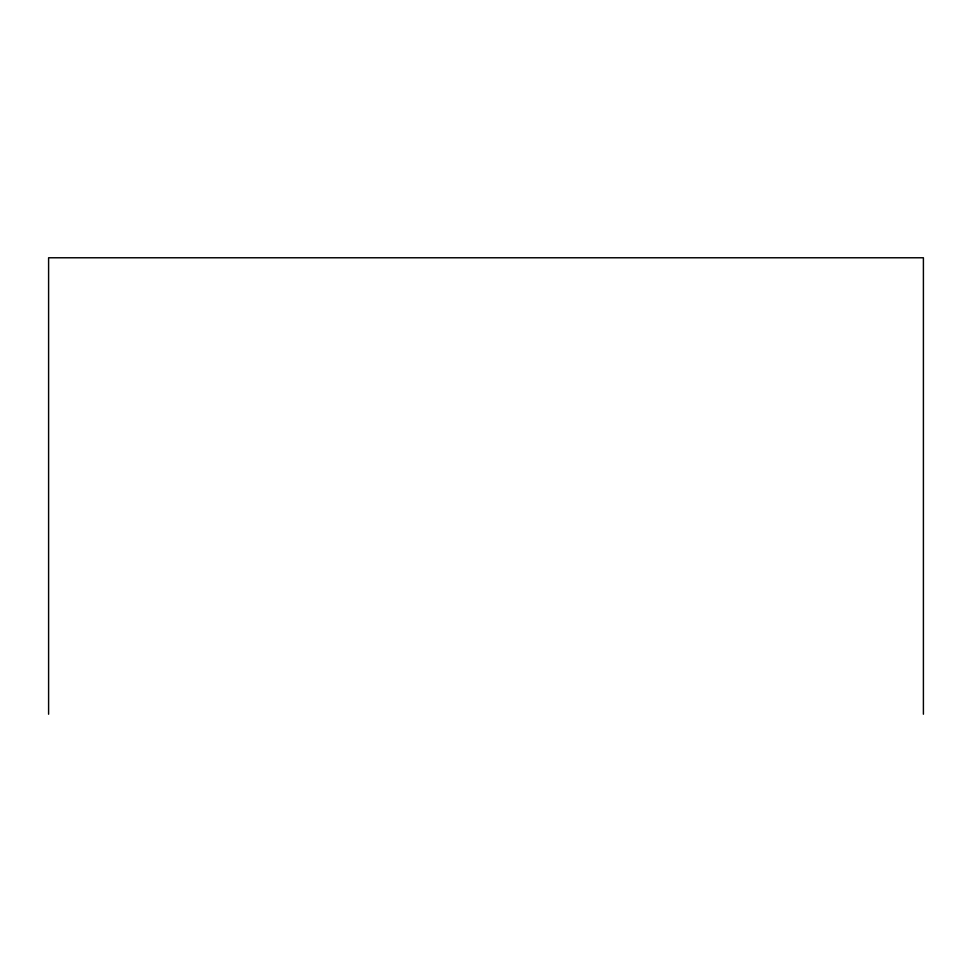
<?xml version="1.0" encoding="UTF-8"?>
<svg xmlns="http://www.w3.org/2000/svg" width="972" height="972" viewBox="0 0 972 972"><rect width="100%" height="100%" fill="white"/><g stroke="black" fill="none" stroke-linecap="round" stroke-linejoin="round"><path stroke-width="1.46" d="M923.4 714.226L923.4 257.774L48.6 257.774L48.6 714.226"/></g></svg>
